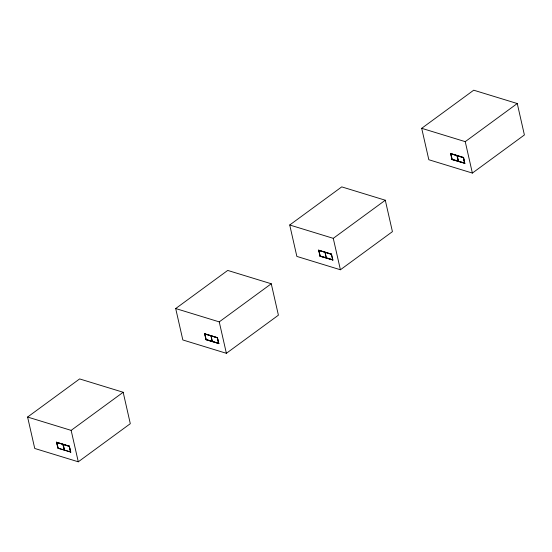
<?xml version="1.0" encoding="UTF-8"?>
<svg xmlns="http://www.w3.org/2000/svg" width="552" height="552" viewBox="0 0 552 552"><rect width="100%" height="100%" fill="white"/><g stroke="black" fill="none" stroke-linecap="round" stroke-linejoin="round"><path stroke-width="0.83" d="M27.6 417.043L79.626 378.927L123.172 392.265L130.306 423.688L78.287 461.803L34.741 448.466L27.6 417.043L71.146 430.381L123.172 392.265M175.695 308.54L227.721 270.425L271.267 283.762L278.408 315.185L226.382 353.301L182.836 339.963L175.695 308.54L219.247 321.878L271.267 283.762M289.724 224.995L341.743 186.88L385.296 200.224L392.431 231.647L340.411 269.762L296.859 256.418L289.724 224.995L333.27 238.34L385.296 200.224M421.693 128.312L473.713 90.197L517.258 103.534L524.4 134.957L472.374 173.073L428.828 159.735L421.693 128.312L465.239 141.65L517.258 103.534M70.891 452.081L57.822 448.231L56.594 442.083M218.985 343.579L205.924 339.721L204.688 333.574M333.015 260.033L319.946 256.183L318.718 250.035M464.977 163.351L451.916 159.493L450.687 153.352M58.139 447.92L56.649 442.414L69.262 446.278L70.552 451.957L57.939 448.093L56.89 442.421M212.389 341.302L206.096 339.521L204.985 333.919M326.411 257.763L320.119 255.983L319.015 250.38M458.381 161.074L452.088 159.293L450.977 153.691M56.746 442.525L63.038 444.305M204.847 334.022L211.14 335.802M318.87 250.484L325.162 252.264M450.839 153.794L457.132 155.574M64.446 449.852L63.197 444.353M211.292 335.851L217.302 337.838L218.695 343.234M319.946 256.183L332.677 259.909L331.386 254.23L318.773 250.367L320.063 256.045M325.314 252.312L331.324 254.299L331.642 253.996M451.916 159.493L464.639 163.226L463.604 157.306M464.687 163.006L458.395 161.225L457.284 155.623M64.287 449.804L62.9 444.415M70.594 451.736L69.2 446.347L69.517 446.037M212.541 341.35L218.551 343.337M326.57 257.812L332.718 259.695M450.542 153.456L463.466 157.41L464.839 163.454M464.542 163.109L463.294 157.61L450.736 153.684L452.026 159.362M457.146 155.726L463.294 157.61M318.573 250.139L331.497 254.099L332.87 260.144M204.55 333.684L217.474 337.638L218.847 343.682M56.449 442.186L69.373 446.14L70.746 452.185M63.052 444.457L69.2 446.347M465.239 141.65L472.374 173.073M457.042 155.616L458.332 161.294M456.987 155.678L458.236 161.177M333.27 238.34L340.411 269.762M325.08 252.298L326.37 257.977M325.018 252.367L326.267 257.867M219.247 321.878L226.382 353.301M211.05 335.844L212.341 341.522M210.995 335.906L212.244 341.405M71.146 430.381L78.287 461.803M62.956 444.346L64.246 450.025M217.357 337.776L204.744 333.912L206.034 339.59L218.647 343.454L217.357 337.776"/></g></svg>
